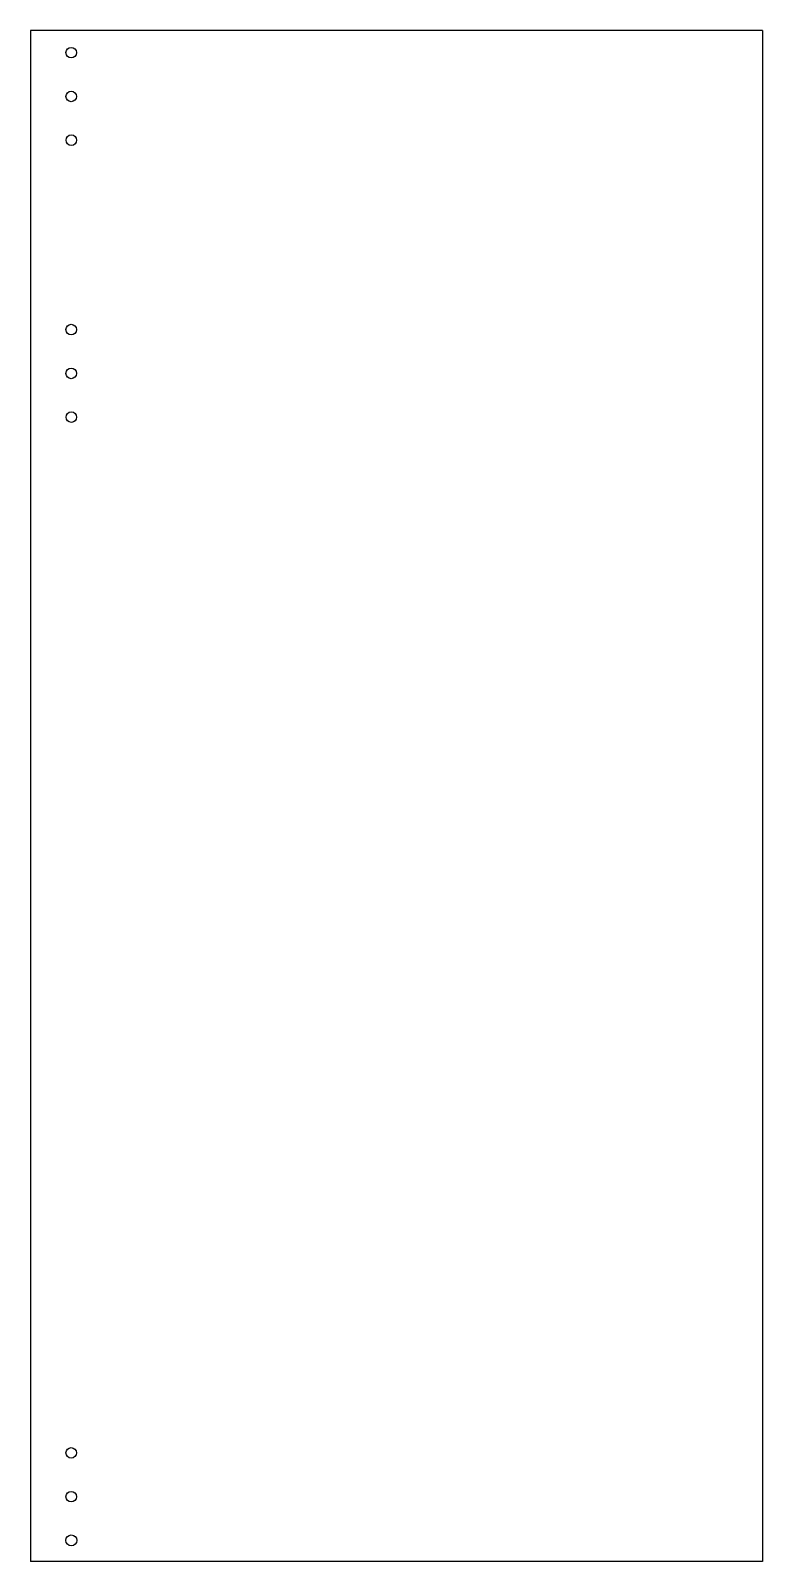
# Model space of a CAD drawing. Header units: millimetres. Extents: x 304 to 505, y -249 to 171.
import ezdxf

# ---------------------------------------------------------------- set-up
doc = ezdxf.new("R2010")
doc.units = ezdxf.units.MM
doc.layers.add('Sketch021', color=7, linetype='CONTINUOUS')

msp = doc.modelspace()

# ---------------------------------------------------------------- linework, layer by layer
at = {"layer": 'Sketch021'}
for p, q in [((504.879711, 170.62973), (304.167908, 170.62973)), ((304.167908, 170.62973), (304.167908, -249.263794)), ((504.879711, 170.62973), (504.879711, -249.263794)), ((504.879711, -249.263794), (304.167908, -249.263794))]:
    msp.add_line(p, q, dxfattribs=at)
for centre, radius in [((315.313044, 164.582808), 1.45), ((315.302105, 152.577768), 1.45), ((315.338594, 140.589267), 1.45), ((315.306957, 88.614675), 1.45), ((315.301949, 76.606883), 1.45), ((315.336032, 64.618578), 1.45), ((315.302987, -219.512117), 1.45), ((315.307546, -231.52035), 1.45), ((315.331946, -243.506178), 1.501675)]:
    msp.add_circle(centre, radius, dxfattribs=at)

doc.saveas('drawing.dxf')
